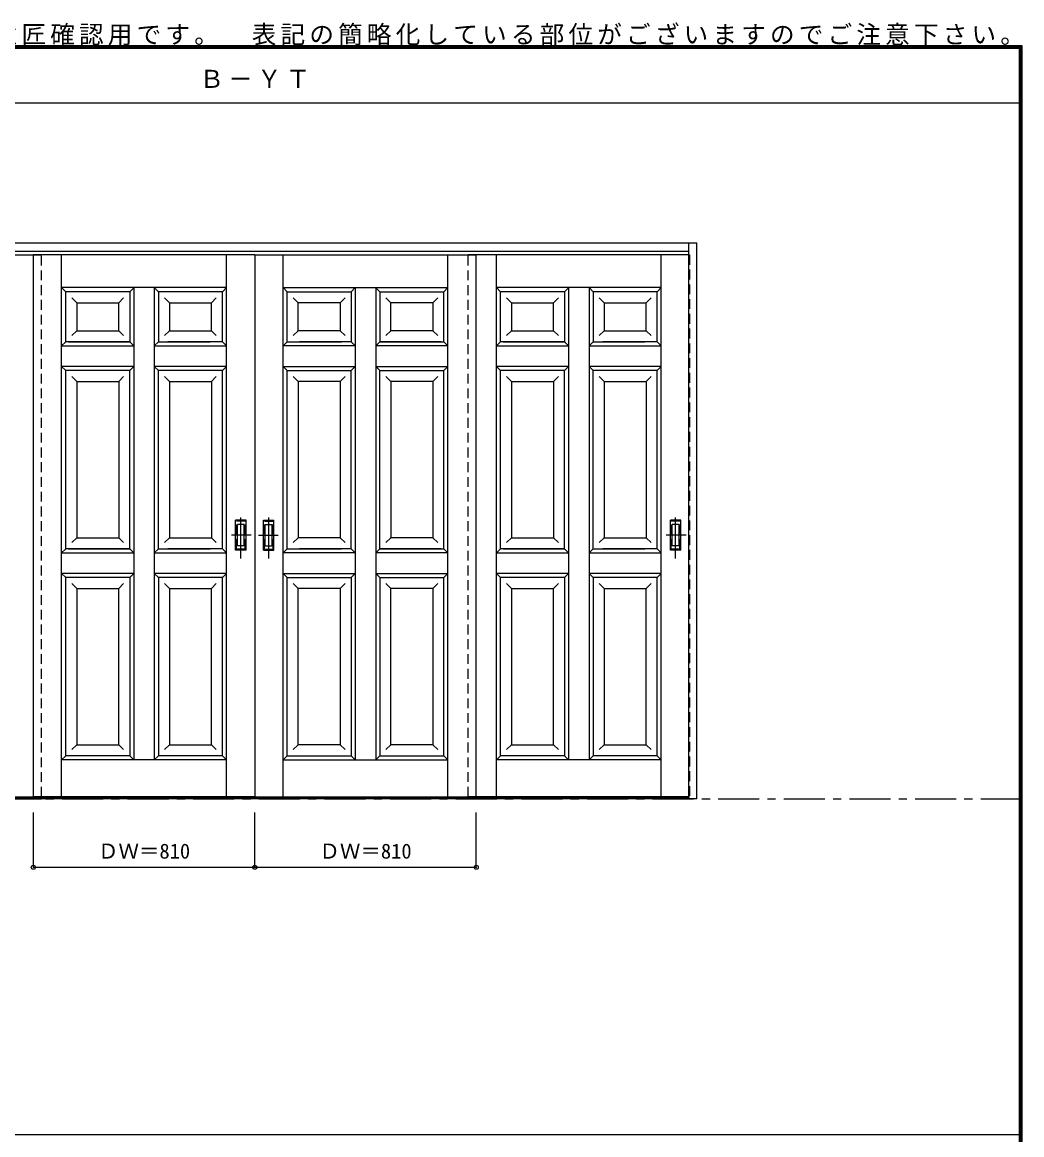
# Model space of a CAD drawing. Units: millimetres, scale not verified. Extents: x -6000 to 5700, y -4307 to 4260.
# Drawn here: x 2044 to 5700, y 189 to 4260 of the extents above; entities that cross this region are included whole.
import ezdxf
from ezdxf.enums import TextEntityAlignment as Align

# ---------------------------------------------------------------- set-up
doc = ezdxf.new("R2010")
doc.units = ezdxf.units.MM
doc.header["$LTSCALE"] = 30
doc.header["$PDMODE"] = 32
doc.header["$PDSIZE"] = 15
doc.linetypes.add('CHAIN1', pattern=[8, 5, -1, 1, -1])
doc.linetypes.add('DASHED1', pattern=[1.8, 1.2, -0.6])
for name, color, linetype in [('0-1_通り芯', 7, 'CHAIN1'), ('0-2_扉', 7, 'Continuous'), ('0-4_枠', 3, 'Continuous'), ('0-6_引手', 7, 'Continuous'), ('0-A_文字', 7, 'Continuous'), ('0-B_寸法', 7, 'Continuous'), ('F-1_枠', 6, 'Continuous')]:
    doc.layers.add(name, color=color, linetype=linetype)
doc.styles.add('ＭＳ ゴシック', font='')
doc.styles.get('ＭＳ ゴシック').set_extended_font_data('MS Gothic')

msp = doc.modelspace()

# ---------------------------------------------------------------- linework, layer by layer
at = {"layer": '0-1_通り芯'}
msp.add_line((-5490, 1418), (5690, 1418), dxfattribs=at)
at = {"layer": '0-2_扉'}
for p, q in [((1308, 3409), (2115, 3409)), ((2895, 3409), (2085, 3409)), ((2188.5, 1426), (2188.5, 3409)), ((2791.5, 1426), (2791.5, 3409)), ((2895, 3409), (2895, 1426)), ((2895, 3409), (3705, 3409)), ((2895, 3409), (2895, 1426)), ((2998.5, 1426), (2998.5, 3409)), ((3601.5, 1426), (3601.5, 3409)), ((4482, 3409), (3675, 3409)), ((3778.5, 1426), (3778.5, 3409)), ((4381.5, 1426), (4381.5, 3409)), ((2450, 3289), (2188.5, 3289)), ((2188.5, 3289), (2203.5, 3274)), ((2203.5, 3091), (2203.5, 3274)), ((2437.5, 3274), (2203.5, 3274)), ((2437.5, 3274), (2452.21, 3288.71)), ((2437.5, 3274), (2437.5, 3091)), ((2791.5, 3289), (2450, 3289)), ((2452.5, 3289), (2452.5, 1561)), ((2542.5, 3274), (2527.5, 3289)), ((2527.5, 3289), (2527.5, 1561)), ((2542.5, 3274), (2542.5, 3091)), ((2776.5, 3274), (2542.5, 3274)), ((2791.5, 3289), (2776.5, 3274)), ((2776.5, 3091), (2776.5, 3274)), ((2998.5, 3289), (3013.5, 3274)), ((2998.5, 3289), (3340, 3289)), ((3013.5, 3091), (3013.5, 3274)), ((3013.5, 3274), (3247.5, 3274)), ((3247.5, 3274), (3262.5, 3289)), ((3247.5, 3274), (3247.5, 3091)), ((3262.5, 3289), (3262.5, 1561)), ((3337.5, 3289), (3337.5, 1561)), ((3352.5, 3274), (3337.79, 3288.71)), ((3340, 3289), (3601.5, 3289)), ((3352.5, 3274), (3352.5, 3091)), ((3352.5, 3274), (3586.5, 3274)), ((3601.5, 3289), (3586.5, 3274)), ((3586.5, 3091), (3586.5, 3274)), ((4040, 3289), (3778.5, 3289)), ((3778.5, 3289), (3793.5, 3274)), ((3793.5, 3091), (3793.5, 3274)), ((4027.5, 3274), (3793.5, 3274)), ((4027.5, 3274), (4042.21, 3288.71)), ((4027.5, 3274), (4027.5, 3091)), ((4381.5, 3289), (4040, 3289)), ((4042.5, 3289), (4042.5, 1561)), ((4132.5, 3274), (4117.5, 3289)), ((4117.5, 3289), (4117.5, 1561)), ((4132.5, 3274), (4132.5, 3091)), ((4366.5, 3274), (4132.5, 3274)), ((4381.5, 3289), (4366.5, 3274)), ((4366.5, 3091), (4366.5, 3274)), ((2243.5, 3234), (2225.82, 3251.68)), ((2243.5, 3234), (2243.5, 3131)), ((2243.5, 3234), (2397.5, 3234)), ((2397.5, 3234), (2415.18, 3251.68)), ((2397.5, 3131), (2397.5, 3234)), ((2582.5, 3234), (2564.82, 3251.68)), ((2582.5, 3234), (2582.5, 3131)), ((2582.5, 3234), (2736.5, 3234)), ((2736.5, 3234), (2754.18, 3251.68)), ((2736.5, 3131), (2736.5, 3234)), ((3053.5, 3234), (3035.82, 3251.68)), ((3053.5, 3131), (3053.5, 3234)), ((3207.5, 3234), (3053.5, 3234)), ((3207.5, 3234), (3225.18, 3251.68)), ((3207.5, 3234), (3207.5, 3131)), ((3392.5, 3234), (3374.82, 3251.68)), ((3392.5, 3131), (3392.5, 3234)), ((3546.5, 3234), (3392.5, 3234)), ((3546.5, 3234), (3564.18, 3251.68)), ((3546.5, 3234), (3546.5, 3131)), ((3833.5, 3234), (3815.82, 3251.68)), ((3833.5, 3234), (3833.5, 3131)), ((3833.5, 3234), (3987.5, 3234)), ((3987.5, 3234), (4005.18, 3251.68)), ((3987.5, 3131), (3987.5, 3234)), ((4172.5, 3234), (4154.82, 3251.68)), ((4172.5, 3234), (4172.5, 3131)), ((4172.5, 3234), (4326.5, 3234)), ((4326.5, 3234), (4344.18, 3251.68)), ((4326.5, 3131), (4326.5, 3234)), ((2243.5, 3131), (2225.82, 3113.32)), ((2243.5, 3131), (2397.5, 3131)), ((2397.5, 3131), (2397.5, 3132.43)), ((2397.5, 3131), (2415.18, 3113.32)), ((2582.5, 3131), (2564.82, 3113.32)), ((2582.5, 3131), (2736.5, 3131)), ((2736.5, 3131), (2736.5, 3132.43)), ((2736.5, 3131), (2754.18, 3113.32)), ((3053.5, 3131), (3035.82, 3113.32)), ((3053.5, 3131), (3053.5, 3132.43)), ((3207.5, 3131), (3053.5, 3131)), ((3207.5, 3131), (3225.18, 3113.32)), ((3392.5, 3131), (3374.82, 3113.32)), ((3392.5, 3131), (3392.5, 3132.43)), ((3546.5, 3131), (3392.5, 3131)), ((3546.5, 3131), (3564.18, 3113.32)), ((3833.5, 3131), (3815.82, 3113.32)), ((3833.5, 3131), (3987.5, 3131)), ((3987.5, 3131), (3987.5, 3132.43)), ((3987.5, 3131), (4005.18, 3113.32)), ((4172.5, 3131), (4154.82, 3113.32)), ((4172.5, 3131), (4326.5, 3131)), ((4326.5, 3131), (4326.5, 3132.43)), ((4326.5, 3131), (4344.18, 3113.32)), ((2203.5, 3091), (2188.5, 3076)), ((2188.5, 3076), (2452.5, 3076)), ((2437.5, 3091), (2203.5, 3091)), ((2213.5, 3091), (2437.5, 3091)), ((2452.5, 3076), (2437.5, 3091)), ((2542.5, 3091), (2527.5, 3076)), ((2527.5, 3076), (2791.5, 3076)), ((2542.5, 3091), (2731.5, 3091)), ((2776.5, 3091), (2577.5, 3091)), ((2776.31, 3091), (2776.5, 3091)), ((2791.5, 3076), (2776.5, 3091)), ((2998.5, 3076), (3013.5, 3091)), ((3262.5, 3076), (2998.5, 3076)), ((3013.69, 3091), (3013.5, 3091)), ((3013.5, 3091), (3212.5, 3091)), ((3247.5, 3091), (3058.5, 3091)), ((3247.5, 3091), (3262.5, 3076)), ((3337.5, 3076), (3352.5, 3091)), ((3601.5, 3076), (3337.5, 3076)), ((3576.5, 3091), (3352.5, 3091)), ((3352.5, 3091), (3586.5, 3091)), ((3586.5, 3091), (3601.5, 3076)), ((3793.5, 3091), (3778.5, 3076)), ((3778.5, 3076), (4042.5, 3076)), ((4027.5, 3091), (3793.5, 3091)), ((3803.5, 3091), (4027.5, 3091)), ((4042.5, 3076), (4027.5, 3091)), ((4132.5, 3091), (4117.5, 3076)), ((4117.5, 3076), (4381.5, 3076)), ((4132.5, 3091), (4321.5, 3091)), ((4366.5, 3091), (4167.5, 3091)), ((4366.31, 3091), (4366.5, 3091)), ((4381.5, 3076), (4366.5, 3091)), ((2203.5, 2986), (2188.5, 3001)), ((2452.5, 3001), (2188.5, 3001)), ((2203.5, 2333.5), (2203.5, 2986)), ((2437.5, 2986), (2203.5, 2986)), ((2452.5, 3001), (2437.5, 2986)), ((2437.5, 2333.5), (2437.5, 2986)), ((2542.5, 2986), (2527.5, 3001)), ((2791.5, 3001), (2527.5, 3001)), ((2542.5, 2333.5), (2542.5, 2986)), ((2776.5, 2986), (2542.5, 2986)), ((2791.5, 3001), (2776.5, 2986)), ((2776.5, 2333.5), (2776.5, 2986)), ((2998.5, 3001), (3013.5, 2986)), ((2998.5, 3001), (3262.5, 3001)), ((3013.5, 2333.5), (3013.5, 2986)), ((3013.5, 2986), (3247.5, 2986)), ((3247.5, 2986), (3262.5, 3001)), ((3247.5, 2333.5), (3247.5, 2986)), ((3337.5, 3001), (3352.5, 2986)), ((3337.5, 3001), (3601.5, 3001)), ((3352.5, 2333.5), (3352.5, 2986)), ((3352.5, 2986), (3586.5, 2986)), ((3586.5, 2986), (3601.5, 3001)), ((3586.5, 2333.5), (3586.5, 2986)), ((3793.5, 2986), (3778.5, 3001)), ((4042.5, 3001), (3778.5, 3001)), ((3793.5, 2333.5), (3793.5, 2986)), ((4027.5, 2986), (3793.5, 2986)), ((4042.5, 3001), (4027.5, 2986)), ((4027.5, 2333.5), (4027.5, 2986)), ((4132.5, 2986), (4117.5, 3001)), ((4381.5, 3001), (4117.5, 3001)), ((4132.5, 2333.5), (4132.5, 2986)), ((4366.5, 2986), (4132.5, 2986)), ((4381.5, 3001), (4366.5, 2986)), ((4366.5, 2333.5), (4366.5, 2986)), ((2243.5, 2946), (2225.82, 2963.68)), ((2243.5, 2946), (2243.5, 2373.5)), ((2243.5, 2946), (2397.5, 2946)), ((2397.5, 2946), (2415.18, 2963.68)), ((2397.5, 2946), (2397.5, 2373.5)), ((2582.46, 2946), (2564.79, 2963.68)), ((2582.46, 2946), (2582.46, 2373.5)), ((2582.46, 2946), (2736.5, 2946)), ((2736.46, 2946), (2754.14, 2963.68)), ((2736.5, 2946), (2736.5, 2373.5)), ((3053.54, 2946), (3035.86, 2963.68)), ((3053.5, 2946), (3053.5, 2373.5)), ((3207.54, 2946), (3053.5, 2946)), ((3207.54, 2946), (3225.21, 2963.68)), ((3207.54, 2946), (3207.54, 2373.5)), ((3392.5, 2946), (3374.82, 2963.68)), ((3392.5, 2946), (3392.5, 2373.5)), ((3546.5, 2946), (3392.5, 2946)), ((3546.5, 2946), (3564.18, 2963.68)), ((3546.5, 2946), (3546.5, 2373.5)), ((3833.5, 2946), (3815.82, 2963.68)), ((3833.5, 2946), (3833.5, 2373.5)), ((3833.5, 2946), (3987.5, 2946)), ((3987.5, 2946), (4005.18, 2963.68)), ((3987.5, 2946), (3987.5, 2373.5)), ((4172.46, 2946), (4154.79, 2963.68)), ((4172.46, 2946), (4172.46, 2373.5)), ((4172.46, 2946), (4326.5, 2946)), ((4326.46, 2946), (4344.14, 2963.68)), ((4326.5, 2946), (4326.5, 2373.5)), ((2243.5, 2373.5), (2225.82, 2355.82)), ((2243.5, 2373.5), (2397.5, 2373.5)), ((2397.5, 2373.5), (2397.5, 2374.93)), ((2397.5, 2373.5), (2415.18, 2355.82)), ((2582.5, 2373.5), (2564.82, 2355.82)), ((2582.5, 2373.5), (2736.5, 2373.5)), ((2736.5, 2373.5), (2754.18, 2355.82)), ((3053.5, 2373.5), (3035.82, 2355.82)), ((3207.5, 2373.5), (3053.5, 2373.5)), ((3207.5, 2373.5), (3225.18, 2355.82)), ((3392.5, 2373.5), (3374.82, 2355.82)), ((3392.5, 2373.5), (3392.5, 2374.93)), ((3546.5, 2373.5), (3392.5, 2373.5)), ((3546.5, 2373.5), (3564.18, 2355.82)), ((3833.5, 2373.5), (3815.82, 2355.82)), ((3833.5, 2373.5), (3987.5, 2373.5)), ((3987.5, 2373.5), (3987.5, 2374.93)), ((3987.5, 2373.5), (4005.18, 2355.82)), ((4172.5, 2373.5), (4154.82, 2355.82)), ((4172.5, 2373.5), (4326.5, 2373.5)), ((4326.5, 2373.5), (4344.18, 2355.82)), ((2203.5, 2333.5), (2188.5, 2318.5)), ((2437.5, 2333.5), (2203.5, 2333.5)), ((2213.5, 2333.5), (2437.5, 2333.5)), ((2452.5, 2318.5), (2437.5, 2333.5)), ((2542.5, 2333.5), (2527.5, 2318.5)), ((2542.5, 2333.5), (2731.5, 2333.5)), ((2776.5, 2333.5), (2577.5, 2333.5)), ((2791.5, 2318.5), (2776.5, 2333.5)), ((2998.5, 2318.5), (3013.5, 2333.5)), ((3013.5, 2333.5), (3212.5, 2333.5)), ((3247.5, 2333.5), (3058.5, 2333.5)), ((3247.5, 2333.5), (3262.5, 2318.5)), ((3337.5, 2318.5), (3352.5, 2333.5)), ((3576.5, 2333.5), (3352.5, 2333.5)), ((3352.5, 2333.5), (3586.5, 2333.5)), ((3586.5, 2333.5), (3601.5, 2318.5)), ((3793.5, 2333.5), (3778.5, 2318.5)), ((4027.5, 2333.5), (3793.5, 2333.5)), ((3803.5, 2333.5), (4027.5, 2333.5)), ((4042.5, 2318.5), (4027.5, 2333.5)), ((4132.5, 2333.5), (4117.5, 2318.5)), ((4132.5, 2333.5), (4321.5, 2333.5)), ((4366.5, 2333.5), (4167.5, 2333.5)), ((4381.5, 2318.5), (4366.5, 2333.5)), ((2188.5, 2318.5), (2452.5, 2318.5)), ((2527.5, 2318.5), (2791.5, 2318.5)), ((3262.5, 2318.5), (2998.5, 2318.5)), ((3601.5, 2318.5), (3337.5, 2318.5)), ((3778.5, 2318.5), (4042.5, 2318.5)), ((4117.5, 2318.5), (4381.5, 2318.5)), ((2203.5, 2228.5), (2188.5, 2243.5)), ((2452.5, 2243.5), (2188.5, 2243.5)), ((2452.5, 2243.5), (2437.5, 2228.5)), ((2542.5, 2228.5), (2527.5, 2243.5)), ((2791.5, 2243.5), (2527.5, 2243.5)), ((2791.5, 2243.5), (2776.5, 2228.5)), ((2998.5, 2243.5), (3013.5, 2228.5)), ((2998.5, 2243.5), (3262.5, 2243.5)), ((3247.5, 2228.5), (3262.5, 2243.5)), ((3337.5, 2243.5), (3352.5, 2228.5)), ((3337.5, 2243.5), (3601.5, 2243.5)), ((3586.5, 2228.5), (3601.5, 2243.5)), ((3793.5, 2228.5), (3778.5, 2243.5)), ((4042.5, 2243.5), (3778.5, 2243.5)), ((4042.5, 2243.5), (4027.5, 2228.5)), ((4132.5, 2228.5), (4117.5, 2243.5)), ((4381.5, 2243.5), (4117.5, 2243.5)), ((4381.5, 2243.5), (4366.5, 2228.5)), ((2203.5, 1576), (2203.5, 2228.5)), ((2437.5, 2228.5), (2203.5, 2228.5)), ((2243.5, 2188.5), (2225.82, 2206.18)), ((2397.5, 2188.5), (2415.18, 2206.18)), ((2437.5, 2228.5), (2437.5, 1576)), ((2542.5, 2228.5), (2542.5, 1576)), ((2776.5, 2228.5), (2542.5, 2228.5)), ((2582.46, 2188.5), (2564.79, 2206.18)), ((2736.46, 2188.5), (2754.14, 2206.18)), ((2776.5, 1576), (2776.5, 2228.5)), ((3013.5, 1576), (3013.5, 2228.5)), ((3013.5, 2228.5), (3247.5, 2228.5)), ((3053.54, 2188.5), (3035.86, 2206.18)), ((3207.54, 2188.5), (3225.21, 2206.18)), ((3247.5, 2228.5), (3247.5, 1576)), ((3352.5, 2228.5), (3352.5, 1576)), ((3352.5, 2228.5), (3586.5, 2228.5)), ((3392.5, 2188.5), (3374.82, 2206.18)), ((3546.5, 2188.5), (3564.18, 2206.18)), ((3586.5, 1576), (3586.5, 2228.5)), ((3793.5, 1576), (3793.5, 2228.5)), ((4027.5, 2228.5), (3793.5, 2228.5)), ((3833.5, 2188.5), (3815.82, 2206.18)), ((3987.5, 2188.5), (4005.18, 2206.18)), ((4027.5, 2228.5), (4027.5, 1576)), ((4132.5, 2228.5), (4132.5, 1576)), ((4366.5, 2228.5), (4132.5, 2228.5)), ((4172.46, 2188.5), (4154.79, 2206.18)), ((4326.46, 2188.5), (4344.14, 2206.18)), ((4366.5, 1576), (4366.5, 2228.5)), ((2243.5, 2188.5), (2243.5, 2187.43)), ((2243.5, 2188.5), (2243.5, 1616)), ((2243.5, 2188.5), (2397.5, 2188.5)), ((2397.5, 1617.43), (2397.5, 2188.5)), ((2582.46, 2188.5), (2736.5, 2188.5)), ((2582.5, 2188.5), (2582.5, 1616)), ((2736.5, 1616), (2736.5, 2188.5)), ((3053.5, 1616), (3053.5, 2188.5)), ((3207.54, 2188.5), (3053.5, 2188.5)), ((3207.5, 2188.5), (3207.5, 1616)), ((3392.5, 1617.43), (3392.5, 2188.5)), ((3546.5, 2188.5), (3392.5, 2188.5)), ((3546.5, 2188.5), (3546.5, 2187.43)), ((3546.5, 2188.5), (3546.5, 1616)), ((3833.5, 2188.5), (3833.5, 2187.43)), ((3833.5, 2188.5), (3833.5, 1616)), ((3833.5, 2188.5), (3987.5, 2188.5)), ((3987.5, 1617.43), (3987.5, 2188.5)), ((4172.46, 2188.5), (4326.5, 2188.5)), ((4172.5, 2188.5), (4172.5, 1616)), ((4326.5, 1616), (4326.5, 2188.5)), ((2243.5, 1616), (2225.82, 1598.32)), ((2243.5, 1616), (2397.5, 1616)), ((2397.5, 1616), (2397.5, 1617.43)), ((2397.5, 1616), (2415.18, 1598.32)), ((2582.5, 1616), (2564.82, 1598.32)), ((2582.5, 1616), (2736.5, 1616)), ((2736.5, 1616), (2736.5, 1617.43)), ((2736.5, 1616), (2754.18, 1598.32)), ((3053.5, 1616), (3035.82, 1598.32)), ((3053.5, 1616), (3053.5, 1617.43)), ((3207.5, 1616), (3053.5, 1616)), ((3207.5, 1616), (3225.18, 1598.32)), ((3392.5, 1616), (3374.82, 1598.32)), ((3392.5, 1616), (3392.5, 1617.43)), ((3546.5, 1616), (3392.5, 1616)), ((3546.5, 1616), (3564.18, 1598.32)), ((3833.5, 1616), (3815.82, 1598.32)), ((3833.5, 1616), (3987.5, 1616)), ((3987.5, 1616), (3987.5, 1617.43)), ((3987.5, 1616), (4005.18, 1598.32)), ((4172.5, 1616), (4154.82, 1598.32)), ((4172.5, 1616), (4326.5, 1616)), ((4326.5, 1616), (4326.5, 1617.43)), ((4326.5, 1616), (4344.18, 1598.32)), ((2203.5, 1576), (2188.5, 1561)), ((2791.5, 1561), (2188.5, 1561)), ((2437.5, 1576), (2203.5, 1576)), ((2437.5, 1576), (2452.5, 1561)), ((2542.5, 1576), (2527.5, 1561)), ((2776.5, 1576), (2542.5, 1576)), ((2776.5, 1576), (2791.5, 1561)), ((3013.5, 1576), (2998.5, 1561)), ((2998.5, 1561), (3601.5, 1561)), ((3013.5, 1576), (3247.5, 1576)), ((3247.5, 1576), (3262.5, 1561)), ((3352.5, 1576), (3337.5, 1561)), ((3352.5, 1576), (3586.5, 1576)), ((3586.5, 1576), (3601.5, 1561)), ((3793.5, 1576), (3778.5, 1561)), ((4381.5, 1561), (3778.5, 1561)), ((4027.5, 1576), (3793.5, 1576)), ((4027.5, 1576), (4042.5, 1561)), ((4132.5, 1576), (4117.5, 1561)), ((4366.5, 1576), (4132.5, 1576)), ((4366.5, 1576), (4381.5, 1561)), ((1308, 1426), (2115, 1426)), ((4482, 1426), (3675, 1426))]:
    msp.add_line(p, q, dxfattribs=at)
at = {"layer": '0-2_扉', "color": 4, "linetype": 'DASHED1'}
msp.add_line((2895, 3409), (2895, 3405), dxfattribs=at)
msp.add_line((2895, 3409), (2895, 3405), dxfattribs=at)
at = {"layer": '0-2_扉'}
for points in [[(2895, 1426), (2085, 1426), (2085, 3409)], [(2895, 1426), (3705, 1426), (3705, 3409)]]:
    msp.add_lwpolyline(points, dxfattribs=at)
at = {"layer": '0-4_枠'}
for p, q in [((1278, 3453), (4512, 3453)), ((1308, 3423), (4482, 3423)), ((4482, 1418), (4482, 3453)), ((4512, 1418), (4512, 3453)), ((4482, 1421), (1308, 1421)), ((4482, 1418), (1308, 1418)), ((2085, 1418), (2115, 1418)), ((3675, 1418), (3705, 1418)), ((4512, 1418), (4482, 1418))]:
    msp.add_line(p, q, dxfattribs=at)
at = {"layer": '0-4_枠', "color": 4, "linetype": 'DASHED1'}
for p, q in [((2115, 1426), (2115, 3409)), ((3675, 1426), (3675, 3409)), ((4482, 3409), (4485, 3409)), ((4485, 3409), (4485, 1426)), ((4482, 1426), (4485, 1426))]:
    msp.add_line(p, q, dxfattribs=at)
at = {"layer": '0-6_引手', "linetype": 'CHAIN1'}
for p, q in [((2844, 2298.27), (2844, 2469.12)), ((2946, 2298.27), (2946, 2469.12)), ((4434, 2298.27), (4434, 2469.12)), ((2882.07, 2383.5), (2809.56, 2383.5)), ((2907.93, 2383.5), (2980.43, 2383.5)), ((4472.07, 2383.5), (4399.56, 2383.5))]:
    msp.add_line(p, q, dxfattribs=at)
at = {"layer": '0-6_引手'}
for p, q in [((2863, 2438.5), (2825, 2438.5)), ((2825, 2328.5), (2825, 2438.5)), ((2856.5, 2422.5), (2831.5, 2422.5)), ((2831.5, 2344.5), (2831.5, 2422.5)), ((2856.5, 2344.5), (2856.5, 2422.5)), ((2863, 2328.5), (2863, 2438.5)), ((2927, 2438.5), (2965, 2438.5)), ((2927, 2328.5), (2927, 2438.5)), ((2933.5, 2422.5), (2958.5, 2422.5)), ((2933.5, 2344.5), (2933.5, 2422.5)), ((2958.5, 2344.5), (2958.5, 2422.5)), ((2965, 2328.5), (2965, 2438.5)), ((4453, 2438.5), (4415, 2438.5)), ((4415, 2328.5), (4415, 2438.5)), ((4446.5, 2422.5), (4421.5, 2422.5)), ((4421.5, 2344.5), (4421.5, 2422.5)), ((4446.5, 2344.5), (4446.5, 2422.5)), ((4453, 2328.5), (4453, 2438.5)), ((2863, 2328.5), (2825, 2328.5)), ((2856.5, 2344.5), (2831.5, 2344.5)), ((2927, 2328.5), (2965, 2328.5)), ((2933.5, 2344.5), (2958.5, 2344.5)), ((4453, 2328.5), (4415, 2328.5)), ((4446.5, 2344.5), (4421.5, 2344.5))]:
    msp.add_line(p, q, dxfattribs=at)
at = {"layer": '0-6_引手', "linetype": 'DASHED1'}
for p, q in [((2828, 2332.5), (2828, 2434.5)), ((2962, 2332.5), (2962, 2434.5)), ((4418, 2332.5), (4418, 2434.5)), ((2860, 2332.5), (2828, 2332.5)), ((2930, 2332.5), (2962, 2332.5)), ((4450, 2332.5), (4418, 2332.5))]:
    msp.add_line(p, q, dxfattribs=at)
for points in [[(2860, 2332.5), (2860, 2434.5), (2828, 2434.5)], [(2930, 2332.5), (2930, 2434.5), (2962, 2434.5)], [(4450, 2332.5), (4450, 2434.5), (4418, 2434.5)]]:
    msp.add_lwpolyline(points, dxfattribs=at)
at = {"layer": '0-B_寸法', "color": 4}
for p, q in [((2085, 1168), (2085, 1368)), ((2895, 1168), (2895, 1368)), ((3705, 1168), (3705, 1368)), ((2085, 1168), (3705, 1168))]:
    msp.add_line(p, q, dxfattribs=at)
at = {"layer": '0-B_寸法'}
for p in [(2085, 1168), (2895, 1168), (3705, 1168)]:
    msp.add_point(p, dxfattribs=at)
at = {"layer": 'F-1_枠'}
for p, q in [((-6000, 4175), (5700, 4175)), ((-6000, 4170), (5700, 4170)), ((-6000, 4165), (5700, 4165)), ((5690, 4175), (5690, -4205)), ((5695, 4175), (5695, -4205)), ((5700, 4175), (5700, -4205)), ((-6000, 3965), (5700, 3965)), ((-6000, 190.5), (5700, 190.5))]:
    msp.add_line(p, q, dxfattribs=at)

# ---------------------------------------------------------------- texts
at = {"layer": '0-A_文字', "char_height": 65.98, "attachment_point": 7, "style": 'ＭＳ ゴシック'}
for s, insert in [('\\T1.17;※本図は意匠確認用です。\u3000表記の簡略化している部位がございますのでご注意下さい。', (1515, 4175)), ('\\T1.17;Ｂ－ＹＴ', (2692.5, 4020))]:
    msp.add_mtext(s, dxfattribs=dict(at, insert=insert))
at = {"layer": '0-B_寸法', "style": 'ＭＳ ゴシック'}
for p in [(2321.25, 1183), (3131.25, 1183)]:
    msp.add_text('ＤＷ＝810', height=54.99, dxfattribs=at).set_placement(p, align=Align.BOTTOM_LEFT)

doc.saveas('drawing.dxf')
